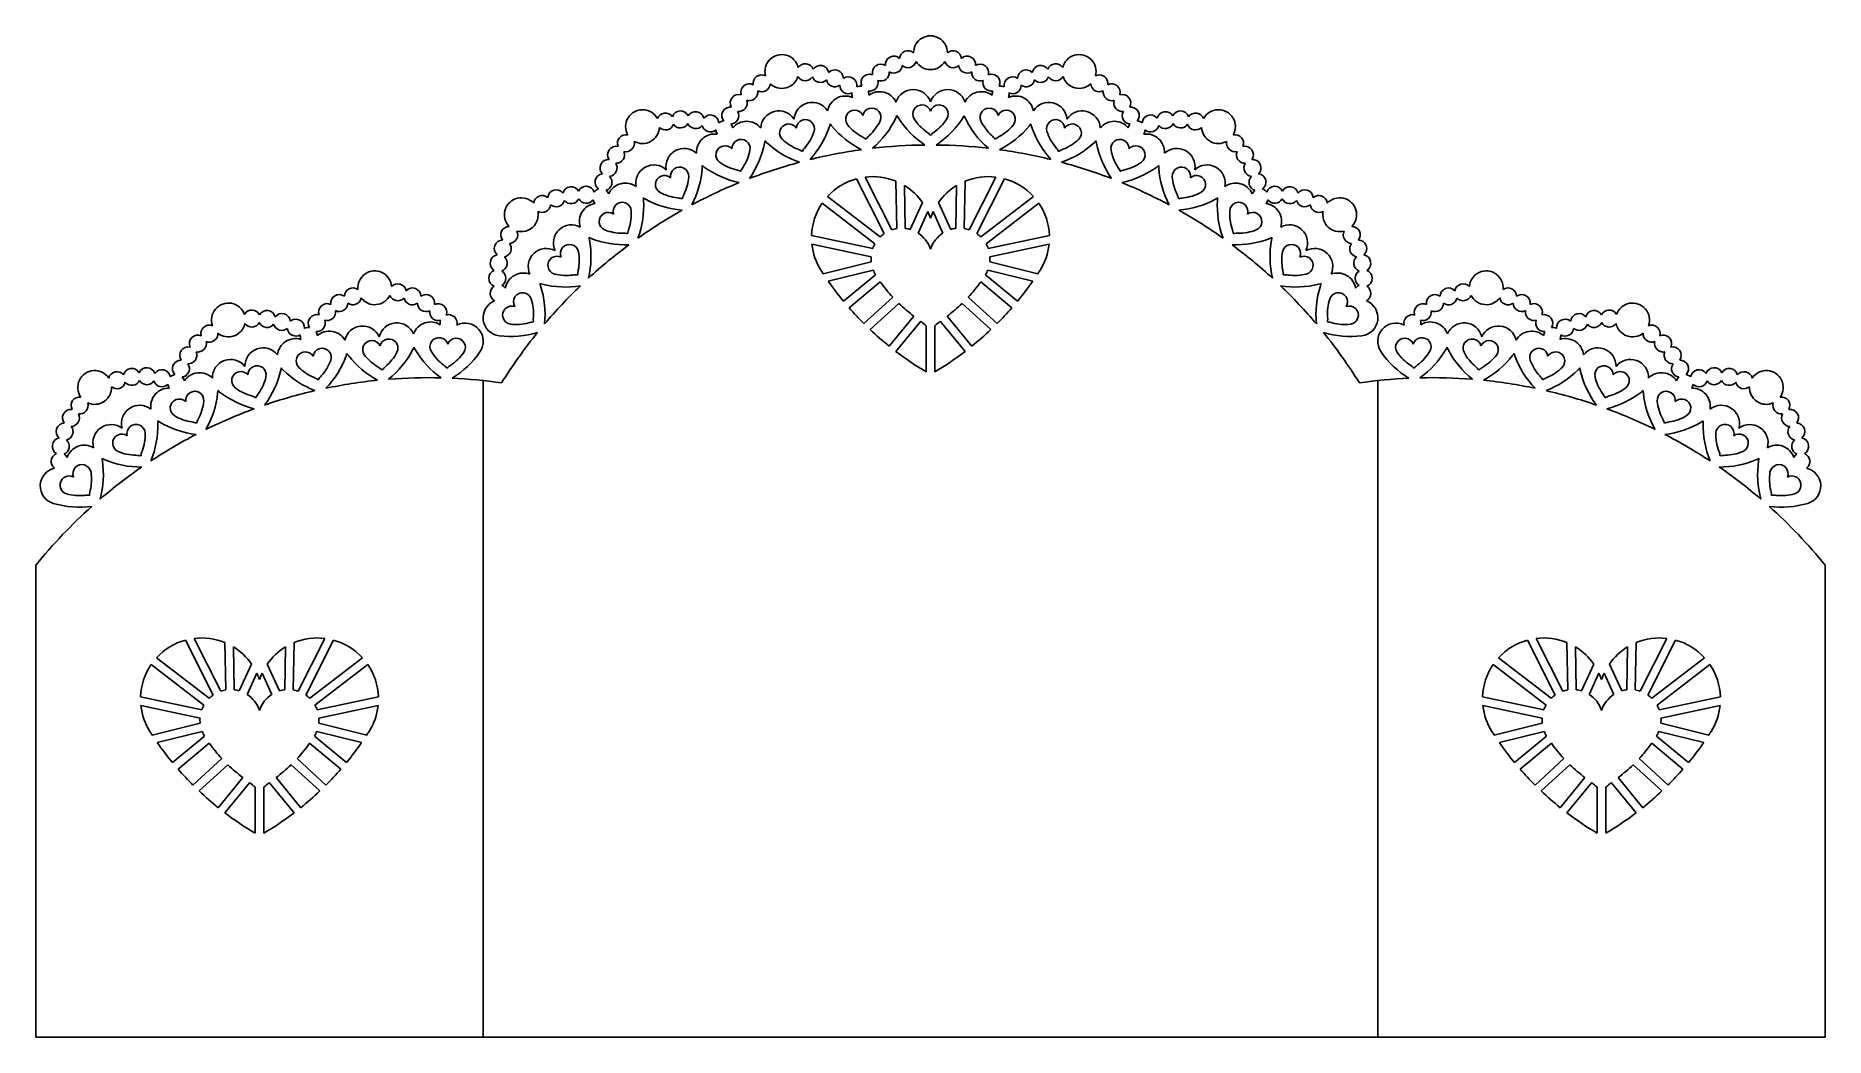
# Model space of a CAD drawing. Extents: x 142 to 406, y -83 to 65.
import ezdxf

# ---------------------------------------------------------------- set-up
doc = ezdxf.new("R2010")
doc.units = 0
doc.layers.get('0').update_dxf_attribs({"linetype": 'CONTINUOUS'})

msp = doc.modelspace()

# ---------------------------------------------------------------- linework, layer by layer
for p, q in [((266.965499, 35.611917), (262.882819, 43.715963)), ((268.08479, 36.175796), (264.159297, 43.967829)), ((268.826381, 36.359061), (268.701386, 43.352845)), ((270.079486, 36.381457), (269.966391, 42.709401)), ((277.529215, 36.381457), (277.642309, 42.709401)), ((278.782319, 36.359061), (278.907314, 43.352845)), ((279.523911, 36.175796), (283.449404, 43.967829)), ((280.643202, 35.611917), (284.725881, 43.715963)), ((265.613075, 34.131356), (257.826398, 40.116553)), ((266.376864, 35.125036), (258.604959, 41.098878)), ((270.827152, 36.224808), (272.647985, 40.185333)), ((276.781548, 36.224808), (274.960715, 40.185333)), ((281.231837, 35.125036), (289.003742, 41.098878)), ((281.995625, 34.131356), (289.782302, 40.116553)), ((271.965878, 35.701285), (273.416702, 38.856998)), ((275.642823, 35.701285), (274.191998, 38.856998)), ((265.293983, 33.437292), (256.254625, 35.331187)), ((282.314717, 33.437292), (291.354076, 35.331187)), ((265.036975, 32.210622), (256.303192, 34.040494)), ((282.571725, 32.210622), (291.305509, 34.040494)), ((265.050626, 31.446844), (257.975125, 29.698319)), ((265.351302, 30.230141), (258.725944, 28.592857)), ((265.694992, 29.547923), (260.972266, 25.641593)), ((281.913708, 29.547923), (286.636435, 25.641593)), ((282.257398, 30.230141), (288.882756, 28.592857)), ((282.558075, 31.446844), (289.633576, 29.698319)), ((266.39926, 28.503973), (261.783248, 24.68591)), ((281.20944, 28.503973), (285.825453, 24.68591)), ((268.263773, 26.217078), (263.989459, 22.325482)), ((269.140371, 25.32024), (264.889881, 21.450334)), ((278.468329, 25.32024), (282.718819, 21.450334)), ((279.344928, 26.217078), (283.619242, 22.325482)), ((271.355537, 23.425499), (267.718279, 18.981751)), ((272.368956, 22.684901), (268.705531, 18.209183)), ((273.177698, 15.196041), (273.177698, 22.003557)), ((274.431002, 15.196041), (274.431002, 22.003557)), ((275.239744, 22.684901), (278.903169, 18.209183)), ((276.253164, 23.425499), (279.890421, 18.981751)), ((207.791162, 13.927124), (207.791162, -82.991506)), ((339.817539, 13.927124), (339.817539, -82.991506)), ((141.777973, -82.991506), (141.777973, -13.327007)), ((405.830727, -82.991506), (405.830727, -13.327007)), ((167.945716, -32.483007), (163.863036, -24.37896)), ((169.065007, -31.919127), (165.139514, -24.127094)), ((169.806598, -31.735862), (169.681604, -24.742079)), ((171.059703, -31.713467), (170.946608, -25.385522)), ((178.509432, -31.713467), (178.622527, -25.385522)), ((179.762536, -31.735862), (179.887531, -24.742079)), ((180.504128, -31.919127), (184.429621, -24.127094)), ((181.623419, -32.483007), (185.706099, -24.37896)), ((365.985282, -32.483007), (361.902602, -24.37896)), ((367.104572, -31.919127), (363.17908, -24.127094)), ((367.846164, -31.735862), (367.721169, -24.742079)), ((369.099269, -31.713467), (368.986174, -25.385522)), ((376.548997, -31.713467), (376.662092, -25.385522)), ((377.802102, -31.735862), (377.927097, -24.742079)), ((378.543693, -31.919127), (382.469186, -24.127094)), ((379.662984, -32.483007), (383.745664, -24.37896)), ((166.593293, -33.963568), (158.806615, -27.97837)), ((167.357081, -32.969887), (159.585176, -26.996045)), ((171.80737, -31.870115), (173.628202, -27.90959)), ((177.761765, -31.870115), (175.940932, -27.90959)), ((182.212054, -32.969887), (189.983959, -26.996045)), ((182.975842, -33.963568), (190.76252, -27.97837)), ((364.632858, -33.963568), (356.846181, -27.97837)), ((365.396646, -32.969887), (357.624742, -26.996045)), ((369.846935, -31.870115), (371.667768, -27.90959)), ((375.801331, -31.870115), (373.980498, -27.90959)), ((380.25162, -32.969887), (388.023524, -26.996045)), ((381.015408, -33.963568), (388.802085, -27.97837)), ((172.946095, -32.393639), (174.39692, -29.237925)), ((176.62304, -32.393639), (175.172215, -29.237925)), ((370.98566, -32.393639), (372.436485, -29.237925)), ((374.662605, -32.393639), (373.211781, -29.237925)), ((166.2742, -34.657631), (157.234842, -32.763736)), ((166.017193, -35.884301), (157.283409, -34.054429)), ((183.294935, -34.657631), (192.334293, -32.763736)), ((183.551942, -35.884301), (192.285726, -34.054429)), ((364.313766, -34.657631), (355.274408, -32.763736)), ((364.056758, -35.884301), (355.322974, -34.054429)), ((381.3345, -34.657631), (390.373858, -32.763736)), ((381.591508, -35.884301), (390.325292, -34.054429)), ((166.030843, -36.64808), (158.955342, -38.396605)), ((183.538292, -36.64808), (190.613793, -38.396605)), ((364.070409, -36.64808), (356.994907, -38.396605)), ((381.577857, -36.64808), (388.653358, -38.396605)), ((166.331519, -37.864783), (159.706161, -39.502067)), ((166.675209, -38.547001), (161.952483, -42.453331)), ((167.379478, -39.59095), (162.763465, -43.409014)), ((182.189657, -39.59095), (186.80567, -43.409014)), ((182.893926, -38.547001), (187.616652, -42.453331)), ((183.237615, -37.864783), (189.862974, -39.502067)), ((364.371085, -37.864783), (357.745727, -39.502067)), ((364.714775, -38.547001), (359.992049, -42.453331)), ((365.419043, -39.59095), (360.80303, -43.409014)), ((380.229223, -39.59095), (384.845236, -43.409014)), ((380.933491, -38.547001), (385.656217, -42.453331)), ((381.277181, -37.864783), (387.902539, -39.502067)), ((169.24399, -41.877845), (164.969676, -45.769441)), ((180.325145, -41.877845), (184.599459, -45.769441)), ((367.283555, -41.877845), (363.009242, -45.769441)), ((378.364711, -41.877845), (382.639024, -45.769441)), ((170.120589, -42.774684), (165.870098, -46.644589)), ((172.335754, -44.669424), (168.698496, -49.113173)), ((177.233381, -44.669424), (180.870638, -49.113173)), ((179.448546, -42.774684), (183.699036, -46.644589)), ((368.160154, -42.774684), (363.909664, -46.644589)), ((370.375319, -44.669424), (366.738062, -49.113173)), ((375.272946, -44.669424), (378.910204, -49.113173)), ((377.488112, -42.774684), (381.738602, -46.644589)), ((173.349173, -45.410022), (169.685749, -49.88574)), ((174.157915, -52.898882), (174.157915, -46.091366)), ((175.41122, -52.898882), (175.41122, -46.091366)), ((176.219961, -45.410022), (179.883386, -49.88574)), ((371.388739, -45.410022), (367.725314, -49.88574)), ((372.197481, -52.898882), (372.197481, -46.091366)), ((373.450785, -52.898882), (373.450785, -46.091366)), ((374.259527, -45.410022), (377.922952, -49.88574)), ((141.777973, -82.991506), (405.830727, -82.991506))]:
    msp.add_line(p, q)
for centre, radius, start, end in [((273.80435, 62.318661), 2.496518, 359.522873, 180.477127), ((251.867198, 59.547355), 2.496518, 13.922873, 194.877127), ((268.391852, 60.551491), 1.253305, 47.754081, 184.618709), ((270.481645, 61.355511), 1.253305, 48.755356, 174.332995), ((270.481645, 61.355511), 1.253305, 227.754081, 343.575171), ((273.80435, 62.318661), 2.496518, 211.8534, 328.1466), ((277.127055, 61.355511), 1.253305, 196.424829, 312.245919), ((277.127055, 61.355511), 1.253305, 5.667005, 131.244644), ((279.216849, 60.551491), 1.253305, 355.381291, 132.245919), ((295.741502, 59.547355), 2.496518, 345.122873, 166.077127), ((248.888408, 57.78814), 1.253305, 63.155356, 188.732995), ((251.867198, 59.547355), 2.496518, 226.2534, 342.5466), ((255.32504, 59.440786), 1.253305, 210.824829, 326.645919), ((255.32504, 59.440786), 1.253305, 20.067005, 145.644644), ((257.54913, 59.181737), 1.253305, 200.067005, 316.360205), ((257.54913, 59.181737), 1.253305, 9.781291, 146.645919), ((259.691223, 58.529725), 1.253305, 189.781291, 306.074491), ((259.691223, 58.529725), 1.253305, 359.495576, 136.360205), ((261.682471, 57.505705), 1.253305, 349.209862, 126.074491), ((264.80518, 57.900195), 1.253305, 68.325509, 205.190138), ((264.80518, 57.900195), 1.253305, 260.510374, 14.904424), ((266.479205, 59.387246), 1.253305, 58.039795, 194.904424), ((266.479205, 59.387246), 1.253305, 248.325509, 4.618709), ((268.391852, 60.551491), 1.253305, 238.039795, 354.332995), ((279.216849, 60.551491), 1.253305, 185.667005, 301.960205), ((281.129495, 59.387246), 1.253305, 175.381291, 291.674491), ((281.129495, 59.387246), 1.253305, 345.095576, 121.960205), ((282.803521, 57.900195), 1.253305, 165.095576, 279.489626), ((282.803521, 57.900195), 1.253305, 334.809862, 111.674491), ((285.926229, 57.505705), 1.253305, 53.925509, 190.790138), ((287.917477, 58.529725), 1.253305, 43.639795, 180.504424), ((287.917477, 58.529725), 1.253305, 233.925509, 350.218709), ((290.05957, 59.181737), 1.253305, 33.354081, 170.218709), ((290.05957, 59.181737), 1.253305, 223.639795, 339.932995), ((292.283661, 59.440786), 1.253305, 34.355356, 159.932995), ((292.283661, 59.440786), 1.253305, 213.354081, 329.175171), ((295.741502, 59.547355), 2.496518, 197.4534, 313.7466), ((298.720292, 57.78814), 1.253305, 351.267005, 116.844644), ((245.501199, 54.886346), 1.253305, 72.439795, 209.304424), ((247.064221, 56.48967), 1.253305, 62.154081, 199.018709), ((247.064221, 56.48967), 1.253305, 252.439795, 8.732995), ((248.888408, 57.78814), 1.253305, 242.154081, 357.975171), ((261.243793, 53.247574), 2.682025, 67.313585, 169.058741), ((261.682471, 57.505705), 1.253305, 179.495576, 295.788776), ((263.458873, 56.14259), 1.253305, 169.209862, 199.603794), ((263.458873, 56.14259), 1.253305, 80.510374, 115.788776), ((263.458873, 56.14259), 1.253305, 355.858028, 24.586122), ((266.28903, 53.884936), 2.682025, 25.341259, 126.097024), ((271.261682, 54.197788), 2.682025, 18.551023, 161.858741), ((276.347019, 54.197788), 2.682025, 18.141259, 161.448977), ((281.31967, 53.884936), 2.682025, 53.902976, 154.658741), ((284.149828, 56.14259), 1.253305, 155.413878, 184.141972), ((284.149828, 56.14259), 1.253305, 64.211224, 99.489626), ((284.149828, 56.14259), 1.253305, 340.396206, 10.790138), ((286.364908, 53.247574), 2.682025, 10.941259, 112.686415), ((285.926229, 57.505705), 1.253305, 244.211224, 0.504424), ((298.720292, 57.78814), 1.253305, 182.024829, 297.845919), ((300.54448, 56.48967), 1.253305, 171.267005, 287.560205), ((300.54448, 56.48967), 1.253305, 340.981291, 117.845919), ((302.107501, 54.886346), 1.253305, 330.695576, 107.560205), ((231.308438, 51.407566), 2.496518, 28.322873, 209.277127), ((234.684148, 52.164275), 1.253305, 34.467005, 160.044644), ((236.902787, 52.466474), 1.253305, 24.181291, 161.045919), ((239.139731, 52.367662), 1.253305, 13.895576, 150.760205), ((241.323083, 51.871017), 1.253305, 3.609862, 140.474491), ((244.249581, 53.029699), 1.253305, 82.725509, 219.590138), ((244.249581, 53.029699), 1.253305, 274.910374, 29.304424), ((245.501199, 54.886346), 1.253305, 262.725509, 19.018709), ((251.423991, 51.049278), 2.682025, 32.951023, 176.258741), ((256.349563, 52.31395), 2.682025, 32.541259, 175.848977), ((262.621291, 52.487182), 1.341012, 25.751023, 219.400396), ((265.14391, 52.805863), 1.341012, 334.999604, 168.648977), ((266.28903, 53.884936), 2.682025, 334.008535, 341.858741), ((271.261682, 54.197788), 2.682025, 205.341259, 213.191465), ((272.533016, 53.270746), 1.341012, 18.551023, 212.200396), ((275.075684, 53.270746), 1.341012, 327.799604, 161.448977), ((266.894619, 60.265173), 13.914086, 303.735815, 328.580828), ((291.45798, 58.719777), 13.914086, 204.219172, 229.064185), ((282.46479, 52.805863), 1.341012, 11.351023, 205.000396), ((284.987409, 52.487182), 1.341012, 320.599604, 154.248977), ((291.259137, 52.31395), 2.682025, 4.151023, 147.458741), ((296.184709, 51.049278), 2.682025, 3.741259, 147.048977), ((302.107501, 54.886346), 1.253305, 160.981291, 277.274491), ((303.359119, 53.029699), 1.253305, 150.695576, 265.089626), ((303.359119, 53.029699), 1.253305, 320.409862, 97.274491), ((306.285617, 51.871017), 1.253305, 39.525509, 176.390138), ((308.468969, 52.367662), 1.253305, 29.239795, 166.104424), ((310.705913, 52.466474), 1.253305, 18.954081, 155.818709), ((312.924553, 52.164275), 1.253305, 19.955356, 145.532995), ((316.300263, 51.407566), 2.496518, 330.722873, 151.677127), ((228.860731, 48.962825), 1.253305, 77.555356, 203.132995), ((231.308438, 51.407566), 2.496518, 240.6534, 356.9466), ((234.684148, 52.164275), 1.253305, 225.224829, 341.045919), ((236.902787, 52.466474), 1.253305, 214.467005, 330.760205), ((239.139731, 52.367662), 1.253305, 204.181291, 320.474491), ((241.957141, 47.637568), 2.682025, 81.713585, 183.458741), ((241.323083, 51.871017), 1.253305, 193.895576, 310.188776), ((243.382669, 50.992501), 1.253305, 183.609862, 214.003794), ((243.382669, 50.992501), 1.253305, 94.910374, 130.188776), ((243.382669, 50.992501), 1.253305, 10.258028, 38.986122), ((246.685368, 49.509606), 2.682025, 39.741259, 140.497024), ((252.88593, 50.467528), 1.341012, 32.951023, 226.600396), ((255.348716, 51.099864), 1.341012, 342.199604, 175.848977), ((250.01655, 52.862889), 6.957043, 319.465176, 341.799586), ((245.685231, 55.84), 13.914086, 318.135815, 341.608554), ((256.349563, 52.31395), 2.682025, 341.208535, 349.058741), ((261.243793, 53.247574), 2.682025, 212.541259, 220.391465), ((269.861212, 60.451815), 13.914086, 219.991446, 243.464185), ((266.930001, 56.089303), 6.957043, 219.800414, 242.134824), ((260.074755, 55.223284), 6.957043, 312.265176, 334.599586), ((256.150721, 58.719777), 13.914086, 310.935815, 334.408554), ((280.714081, 60.265173), 13.914086, 212.791446, 236.264185), ((277.259216, 56.304438), 6.957043, 212.600414, 234.934824), ((271.23176, 47.734714), 3.520104, 43.04416, 54.770555), ((276.37694, 47.734714), 3.520104, 125.229445, 136.95584), ((270.349485, 56.304438), 6.957043, 305.065176, 327.399586), ((287.533945, 55.223284), 6.957043, 205.400414, 227.734824), ((280.678699, 56.089303), 6.957043, 297.865176, 320.199586), ((277.747488, 60.451815), 13.914086, 296.535815, 320.008554), ((286.364908, 53.247574), 2.682025, 319.608535, 327.458741), ((291.259137, 52.31395), 2.682025, 190.941259, 198.791465), ((301.92347, 55.84), 13.914086, 198.391446, 221.864185), ((292.259984, 51.099864), 1.341012, 4.151023, 197.800396), ((297.59215, 52.862889), 6.957043, 198.200414, 220.534824), ((294.72277, 50.467528), 1.341012, 313.399604, 147.048977), ((300.923332, 49.509606), 2.682025, 39.502976, 140.258741), ((304.226031, 50.992501), 1.253305, 141.013878, 169.741972), ((304.226031, 50.992501), 1.253305, 49.811224, 85.089626), ((305.651559, 47.637568), 2.682025, 356.541259, 98.286415), ((304.226031, 50.992501), 1.253305, 325.996206, 356.390138), ((306.285617, 51.871017), 1.253305, 229.811224, 346.104424), ((308.468969, 52.367662), 1.253305, 219.525509, 335.818709), ((310.705913, 52.466474), 1.253305, 209.239795, 325.532995), ((312.924553, 52.164275), 1.253305, 198.954081, 314.775171), ((316.300263, 51.407566), 2.496518, 183.0534, 299.3466), ((318.74797, 48.962825), 1.253305, 336.867005, 102.444644), ((227.41677, 47.251492), 1.253305, 76.554081, 213.418709), ((227.41677, 47.251492), 1.253305, 266.839795, 23.132995), ((228.860731, 48.962825), 1.253305, 256.554081, 12.375171), ((237.448856, 45.51613), 2.682025, 46.941259, 190.248977), ((243.480465, 47.243635), 1.341012, 40.151023, 233.800396), ((245.844578, 48.179654), 1.341012, 349.399604, 183.048977), ((240.333492, 49.26048), 6.957043, 326.665176, 348.999586), ((235.663196, 51.671257), 13.914086, 325.335815, 348.808554), ((246.685368, 49.509606), 2.682025, 348.408535, 356.258741), ((251.423991, 51.049278), 2.682025, 219.741259, 227.591465), ((259.070529, 59.276761), 13.914086, 227.191446, 250.664185), ((256.709199, 54.581269), 6.957043, 227.000414, 249.334824), ((253.002311, 44.781811), 3.520104, 57.44416, 69.170555), ((257.985846, 46.061365), 3.520104, 139.629445, 151.35584), ((273.80435, -25.892212), 74.590814, 97.828083, 103.771917), ((262.024145, 46.831712), 3.520104, 50.24416, 61.970555), ((267.128754, 47.476574), 3.520104, 132.429445, 144.15584), ((273.80435, -25.892212), 74.590814, 90.628083, 96.571917), ((273.80435, -25.892212), 74.590814, 83.428083, 89.371917), ((280.479947, 47.476574), 3.520104, 35.84416, 47.570555), ((285.584555, 46.831712), 3.520104, 118.029445, 129.75584), ((273.80435, -25.892212), 74.590814, 76.228083, 82.171917), ((289.622855, 46.061365), 3.520104, 28.64416, 40.370555), ((294.606389, 44.781811), 3.520104, 110.829445, 122.55584), ((288.538171, 59.276761), 13.914086, 289.335815, 312.808554), ((290.899501, 54.581269), 6.957043, 290.665176, 312.999586), ((296.184709, 51.049278), 2.682025, 312.408535, 320.258741), ((300.923332, 49.509606), 2.682025, 183.741259, 191.591465), ((311.945505, 51.671257), 13.914086, 191.191446, 214.664185), ((301.764122, 48.179654), 1.341012, 356.951023, 190.600396), ((307.275208, 49.26048), 6.957043, 191.000414, 213.334824), ((304.128235, 47.243635), 1.341012, 306.199604, 139.848977), ((310.159845, 45.51613), 2.682025, 349.751023, 133.058741), ((318.74797, 48.962825), 1.253305, 167.624829, 283.445919), ((320.19193, 47.251492), 1.253305, 156.867005, 273.160205), ((320.19193, 47.251492), 1.253305, 326.581291, 103.445919), ((226.301584, 45.309831), 1.253305, 86.839795, 223.704424), ((226.301584, 45.309831), 1.253305, 277.125509, 33.418709), ((232.992541, 43.066251), 2.682025, 47.351023, 190.658741), ((236.781383, 44.091287), 1.341012, 356.599604, 190.248977), ((226.24267, 46.279292), 13.914086, 332.535815, 356.008554), ((237.448856, 45.51613), 2.682025, 355.608535, 3.458741), ((241.957141, 47.637568), 2.682025, 226.941259, 234.791465), ((248.512207, 56.75854), 13.914086, 234.391446, 257.864185), ((246.757998, 51.804121), 6.957043, 234.200414, 256.534824), ((244.308537, 41.617339), 3.520104, 64.64416, 76.370555), ((249.092405, 43.511406), 3.520104, 146.829445, 158.55584), ((273.80435, -25.892212), 74.590814, 105.028083, 110.971917), ((273.80435, -25.892212), 74.590814, 69.028083, 74.971917), ((298.516296, 43.511406), 3.520104, 21.44416, 33.170555), ((303.300163, 41.617339), 3.520104, 103.629445, 115.35584), ((299.096494, 56.75854), 13.914086, 282.135815, 305.608554), ((300.850703, 51.804121), 6.957043, 283.465176, 305.799586), ((305.651559, 47.637568), 2.682025, 305.208535, 313.058741), ((310.159845, 45.51613), 2.682025, 176.541259, 184.391465), ((321.366031, 46.279292), 13.914086, 183.991446, 207.464185), ((310.827317, 44.091287), 1.341012, 349.751023, 183.400396), ((314.61616, 43.066251), 2.682025, 349.341259, 132.648977), ((321.307116, 45.309831), 1.253305, 146.581291, 262.874491), ((321.307116, 45.309831), 1.253305, 316.295576, 93.160205), ((220.766345, 41.288244), 1.253305, 28.295576, 165.160205), ((223.004613, 41.35018), 1.253305, 18.009862, 154.874491), ((225.551017, 43.20025), 1.253305, 97.125509, 233.990138), ((225.551017, 43.20025), 1.253305, 287.411224, 43.704424), ((228.785691, 40.396502), 2.682025, 54.141259, 155.886415), ((234.553226, 42.866347), 1.341012, 47.351023, 241.000396), ((231.17829, 44.472867), 6.957043, 333.865176, 356.199586), ((273.80435, -25.892212), 74.590814, 112.228083, 118.171917), ((265.260984, 35.023822), 9.011603, 105.301622, 137.612818), ((265.260984, 35.023822), 9.011603, 67.556342, 97.022095), ((265.260984, 35.023822), 9.011603, 34.943111, 58.52343), ((282.347716, 35.023822), 9.011603, 121.47657, 145.056889), ((282.347716, 35.023822), 9.011603, 82.977905, 112.443658), ((282.347716, 35.023822), 9.011603, 42.387182, 74.698378), ((273.80435, -25.892212), 74.590814, 61.828083, 67.771917), ((316.43041, 44.472867), 6.957043, 183.800414, 206.134824), ((313.055475, 42.866347), 1.341012, 298.999604, 132.648977), ((318.823009, 40.396502), 2.682025, 24.113585, 125.858741), ((322.057683, 43.20025), 1.253305, 136.295576, 252.588776), ((322.057683, 43.20025), 1.253305, 306.009862, 82.874491), ((324.604087, 41.35018), 1.253305, 25.125509, 161.990138), ((326.842356, 41.288244), 1.253305, 14.839795, 151.704424), ((213.419852, 38.410747), 2.496518, 42.722873, 223.677127), ((216.501322, 39.983188), 1.253305, 48.867005, 174.444644), ((216.501322, 39.983188), 1.253305, 239.624829, 355.445919), ((218.575105, 40.827646), 1.253305, 38.581291, 175.445919), ((218.575105, 40.827646), 1.253305, 228.867005, 345.160205), ((220.766345, 41.288244), 1.253305, 218.581291, 334.874491), ((223.004613, 41.35018), 1.253305, 208.295576, 322.689626), ((224.671567, 37.407416), 2.682025, 97.102976, 197.858741), ((225.189192, 40.990552), 1.253305, 198.613878, 227.341972), ((225.189192, 40.990552), 1.253305, 107.411224, 142.689626), ((225.189192, 40.990552), 1.253305, 23.596206, 53.990138), ((228.302062, 38.899238), 1.341012, 3.799604, 197.448977), ((217.57222, 39.749139), 13.914086, 339.735815, 3.208554), ((228.785691, 40.396502), 2.682025, 2.808535, 10.658741), ((232.992541, 43.066251), 2.682025, 234.141259, 241.991465), ((238.352757, 52.936868), 13.914086, 241.591446, 265.064185), ((237.233334, 47.801656), 6.957043, 241.400414, 263.734824), ((236.07993, 37.3882), 3.520104, 71.84416, 83.570555), ((240.588686, 39.866909), 3.520104, 154.029445, 165.75584), ((265.260984, 35.023822), 9.011603, 145.588649, 178.045393), ((282.347716, 35.023822), 9.011603, 1.954607, 34.411351), ((307.020014, 39.866909), 3.520104, 14.24416, 25.970555), ((311.52877, 37.3882), 3.520104, 96.429445, 108.15584), ((309.255944, 52.936868), 13.914086, 274.935815, 298.408554), ((310.375367, 47.801656), 6.957043, 276.265176, 298.599586), ((314.61616, 43.066251), 2.682025, 298.008535, 305.858741), ((330.03648, 39.749139), 13.914086, 176.791446, 200.264185), ((318.823009, 40.396502), 2.682025, 169.341259, 177.191465), ((319.306638, 38.899238), 1.341012, 342.551023, 176.200396), ((322.419508, 40.990552), 1.253305, 126.009862, 156.403794), ((322.419508, 40.990552), 1.253305, 37.310374, 72.588776), ((322.937133, 37.407416), 2.682025, 342.141259, 82.897024), ((322.419508, 40.990552), 1.253305, 312.658028, 341.386122), ((324.604087, 41.35018), 1.253305, 217.310374, 331.704424), ((326.842356, 41.288244), 1.253305, 205.125509, 321.418709), ((329.033596, 40.827646), 1.253305, 194.839795, 311.132995), ((329.033596, 40.827646), 1.253305, 4.554081, 141.418709), ((331.107379, 39.983188), 1.253305, 184.554081, 300.375171), ((331.107379, 39.983188), 1.253305, 5.555356, 131.132995), ((334.188848, 38.410747), 2.496518, 316.322873, 137.277127), ((213.419852, 38.410747), 2.496518, 255.0534, 11.3466), ((226.245, 37.404695), 1.341012, 54.551023, 248.200396), ((222.695326, 38.575556), 6.957043, 341.065176, 3.399586), ((273.80435, -25.892212), 74.590814, 119.428083, 125.371917), ((265.260984, 35.023822), 9.011603, 18.551023, 25.173458), ((282.347716, 35.023822), 9.011603, 154.826542, 161.448977), ((273.80435, -25.892212), 74.590814, 54.628083, 60.571917), ((324.913374, 38.575556), 6.957043, 176.600414, 198.934824), ((321.3637, 37.404695), 1.341012, 291.799604, 125.448977), ((334.188848, 38.410747), 2.496518, 168.6534, 284.9466), ((210.684022, 33.417426), 1.253305, 90.954081, 227.818709), ((211.657027, 35.434093), 1.253305, 91.955356, 217.532995), ((211.657027, 35.434093), 1.253305, 270.954081, 26.775171), ((220.832498, 34.231462), 2.682025, 61.341259, 204.648977), ((209.788584, 32.183782), 13.914086, 346.935815, 10.408554), ((224.671567, 37.407416), 2.682025, 241.341259, 249.191465), ((220.832498, 34.231462), 2.682025, 10.008535, 17.858741), ((228.7524, 47.872015), 13.914086, 248.791446, 272.264185), ((228.285416, 42.636994), 6.957043, 248.600414, 270.934824), ((228.44626, 32.161092), 3.520104, 79.04416, 90.770555), ((232.608798, 35.185352), 3.520104, 161.229445, 172.95584), ((269.532667, 31.908959), 4.505801, 124.73261, 134.458042), ((269.532667, 31.908959), 4.505801, 99.018324, 108.743756), ((269.532667, 31.908959), 4.505801, 73.304038, 83.029471), ((269.532667, 31.908959), 4.505801, 18.551023, 57.315185), ((278.076033, 31.908959), 4.505801, 122.684815, 161.448977), ((278.076033, 31.908959), 4.505801, 96.970529, 106.695962), ((278.076033, 31.908959), 4.505801, 71.256244, 80.981676), ((278.076033, 31.908959), 4.505801, 45.541958, 55.26739), ((318.856301, 47.872015), 13.914086, 267.735815, 291.208554), ((314.999902, 35.185352), 3.520104, 7.04416, 18.770555), ((319.16244, 32.161092), 3.520104, 89.229445, 100.95584), ((319.323284, 42.636994), 6.957043, 269.065176, 291.399586), ((322.937133, 37.407416), 2.682025, 290.808535, 298.658741), ((337.820116, 32.183782), 13.914086, 169.591446, 193.064185), ((326.776203, 34.231462), 2.682025, 162.141259, 169.991465), ((326.776203, 34.231462), 2.682025, 335.351023, 118.658741), ((335.951674, 35.434093), 1.253305, 153.224829, 269.045919), ((335.951674, 35.434093), 1.253305, 322.467005, 88.044644), ((336.924679, 33.417426), 1.253305, 312.181291, 89.045919), ((210.086743, 31.259431), 1.253305, 101.239795, 238.104424), ((210.086743, 31.259431), 1.253305, 291.525509, 47.818709), ((210.684022, 33.417426), 1.253305, 281.239795, 37.532995), ((217.125446, 30.750309), 2.682025, 61.751023, 205.058741), ((218.686814, 30.944813), 1.341012, 61.751023, 255.400396), ((220.540339, 32.685389), 1.341012, 10.999604, 204.648977), ((215.018382, 31.661549), 6.957043, 348.265176, 10.599586), ((273.80435, -25.892212), 74.590814, 126.628083, 132.571917), ((265.260984, 35.023822), 9.011603, 186.264473, 212.200396), ((269.532667, 31.908959), 4.505801, 176.161181, 185.886614), ((269.532667, 31.908959), 4.505801, 150.446895, 160.172328), ((278.076033, 31.908959), 4.505801, 19.827672, 29.553105), ((278.076033, 31.908959), 4.505801, 354.113386, 3.838819), ((282.347716, 35.023822), 9.011603, 327.799604, 353.735527), ((273.80435, -25.892212), 74.590814, 47.428083, 53.371917), ((332.590318, 31.661549), 6.957043, 169.400414, 191.734824), ((327.068361, 32.685389), 1.341012, 335.351023, 169.000396), ((328.921887, 30.944813), 1.341012, 284.599604, 118.248977), ((330.483254, 30.750309), 2.682025, 334.941259, 118.248977), ((336.924679, 33.417426), 1.253305, 142.467005, 258.760205), ((337.521957, 31.259431), 1.253305, 132.181291, 248.474491), ((337.521957, 31.259431), 1.253305, 301.895576, 78.760205), ((191.798826, 27.617694), 2.496518, 4.711175, 185.66543), ((209.884388, 29.029468), 1.253305, 111.525509, 248.390138), ((209.884388, 29.029468), 1.253305, 301.811224, 58.104424), ((213.714702, 27.118235), 2.682025, 68.541259, 170.286415), ((220.05536, 36.391585), 6.957043, 255.800414, 278.134824), ((221.527914, 26.018448), 3.520104, 86.24416, 97.970555), ((225.278589, 29.540566), 3.520104, 168.429445, 180.15584), ((297.021047, 55.410234), 46.751327, 212.600414, 213.365084), ((269.532667, 31.908959), 4.505801, 201.875467, 211.600899), ((278.076033, 31.908959), 4.505801, 328.399101, 338.124533), ((250.587654, 55.410234), 46.751327, 326.634916, 327.399586), ((322.330112, 29.540566), 3.520104, 359.84416, 11.570555), ((326.080786, 26.018448), 3.520104, 82.029445, 93.75584), ((327.553341, 36.391585), 6.957043, 261.865176, 284.199586), ((333.893998, 27.118235), 2.682025, 9.713585, 111.458741), ((337.724313, 29.029468), 1.253305, 121.895576, 238.188776), ((337.724313, 29.029468), 1.253305, 291.609862, 68.474491), ((355.809875, 27.617694), 2.496518, 354.33457, 175.288825), ((186.568307, 25.368316), 1.253305, 52.942383, 189.807012), ((188.576831, 26.358019), 1.253305, 53.943659, 179.521298), ((191.798826, 27.617694), 2.496518, 217.041703, 333.334903), ((195.195014, 26.958958), 1.253305, 201.613131, 317.434222), ((195.195014, 26.958958), 1.253305, 10.855308, 136.432947), ((197.348952, 26.347212), 1.253305, 0.569593, 137.434222), ((199.359044, 25.360696), 1.253305, 350.283879, 127.148508), ((210.08346, 26.799209), 1.253305, 121.811224, 241.741972), ((210.08346, 26.799209), 1.253305, 37.996206, 68.390138), ((213.618622, 25.547736), 1.341012, 18.199604, 211.848977), ((217.125446, 30.750309), 2.682025, 248.541259, 256.391465), ((213.714702, 27.118235), 2.682025, 17.208535, 25.058741), ((203.014516, 23.702533), 13.914086, 354.135815, 17.608554), ((219.862539, 41.643855), 13.914086, 255.991446, 279.464185), ((273.80435, -25.892212), 74.590814, 133.828083, 139.771917), ((297.021047, 55.410234), 46.751327, 215.002869, 219.549477), ((285.412698, 42.102165), 23.375664, 215.571914, 222.809006), ((262.196002, 42.102165), 23.375664, 317.190994, 324.428086), ((250.587654, 55.410234), 46.751327, 320.450523, 324.997131), ((327.746162, 41.643855), 13.914086, 260.535815, 284.008554), ((273.80435, -25.892212), 74.590814, 40.228083, 46.171917), ((344.594185, 23.702533), 13.914086, 162.391446, 185.864185), ((330.483254, 30.750309), 2.682025, 283.608535, 291.458741), ((333.893998, 27.118235), 2.682025, 154.941259, 162.791465), ((333.990079, 25.547736), 1.341012, 328.151023, 161.800396), ((337.525241, 26.799209), 1.253305, 111.609862, 142.003794), ((337.525241, 26.799209), 1.253305, 298.258028, 58.188776), ((348.249656, 25.360696), 1.253305, 52.851492, 189.716121), ((350.259748, 26.347212), 1.253305, 42.565778, 179.430407), ((352.413686, 26.958958), 1.253305, 43.567053, 169.144692), ((352.413686, 26.958958), 1.253305, 222.565778, 338.386869), ((355.809875, 27.617694), 2.496518, 206.665097, 322.958297), ((359.031869, 26.358019), 1.253305, 0.478702, 126.056341), ((361.040394, 25.368316), 1.253305, 350.192988, 127.057617), ((170.20216, 22.873981), 2.496518, 19.111175, 200.06543), ((173.655471, 23.080539), 1.253305, 25.255308, 150.832947), ((175.893875, 23.023674), 1.253305, 14.969593, 151.834222), ((178.086153, 22.568041), 1.253305, 4.683879, 141.548508), ((184.768778, 24.035881), 1.253305, 63.228098, 200.092726), ((184.768778, 24.035881), 1.253305, 253.513812, 9.807012), ((186.568307, 25.368316), 1.253305, 243.228098, 359.521298), ((188.576831, 26.358019), 1.253305, 232.942383, 348.763474), ((197.348952, 26.347212), 1.253305, 190.855308, 307.148508), ((199.359044, 25.360696), 1.253305, 180.569593, 296.862793), ((201.160684, 24.031118), 1.253305, 170.283879, 286.577079), ((201.160684, 24.031118), 1.253305, 339.998165, 116.862793), ((210.473186, 23.199916), 2.682025, 111.502976, 263.591465), ((211.997864, 23.588577), 1.341012, 68.951023, 262.600396), ((208.268528, 23.839885), 6.957043, 355.465176, 17.799586), ((297.021047, 55.410234), 46.751327, 221.085624, 225.046072), ((285.412698, 42.102165), 23.375664, 225.883261, 233.032722), ((262.196002, 42.102165), 23.375664, 306.967278, 314.116739), ((250.587654, 55.410234), 46.751327, 314.953928, 318.914376), ((339.340172, 23.839885), 6.957043, 162.200414, 184.534824), ((335.610837, 23.588577), 1.341012, 277.399604, 111.048977), ((337.135514, 23.199916), 2.682025, 276.408535, 68.497024), ((346.448016, 24.031118), 1.253305, 63.137207, 200.001835), ((346.448016, 24.031118), 1.253305, 253.422921, 9.716121), ((348.249656, 25.360696), 1.253305, 243.137207, 359.430407), ((350.259748, 26.347212), 1.253305, 232.851492, 349.144692), ((359.031869, 26.358019), 1.253305, 191.236526, 307.057617), ((361.040394, 25.368316), 1.253305, 180.478702, 296.771902), ((362.839922, 24.035881), 1.253305, 170.192988, 286.486188), ((362.839922, 24.035881), 1.253305, 339.907274, 116.771902), ((369.522548, 22.568041), 1.253305, 38.451492, 175.316121), ((371.714826, 23.023674), 1.253305, 28.165778, 165.030407), ((373.953229, 23.080539), 1.253305, 29.167053, 154.744692), ((377.406541, 22.873981), 2.496518, 339.93457, 160.888825), ((167.394659, 20.852604), 1.253305, 68.343659, 193.921298), ((170.20216, 22.873981), 2.496518, 231.441703, 347.734903), ((173.655471, 23.080539), 1.253305, 216.013131, 331.834222), ((175.893875, 23.023674), 1.253305, 205.255308, 321.548508), ((178.086153, 22.568041), 1.253305, 194.969593, 311.262793), ((180.161843, 21.728284), 1.253305, 184.683879, 300.977079), ((180.161843, 21.728284), 1.253305, 354.398165, 131.262793), ((182.054232, 20.531393), 1.253305, 85.698677, 120.977079), ((183.236084, 22.403541), 1.253305, 73.513812, 210.378441), ((183.236084, 22.403541), 1.253305, 265.698677, 20.092726), ((182.054232, 20.531393), 1.253305, 1.046331, 29.774425), ((185.076952, 18.538917), 2.682025, 30.529561, 131.285326), ((190.000939, 19.300161), 2.682025, 23.739325, 167.047044), ((195.065441, 19.760024), 2.682025, 23.329561, 166.63728), ((200.04601, 19.898127), 2.682025, 58.101888, 159.847044), ((202.695965, 22.401212), 1.253305, 159.998165, 190.392096), ((202.695965, 22.401212), 1.253305, 346.646331, 106.577079), ((205.128213, 19.719613), 2.682025, 324.796838, 116.885326), ((212.672957, 29.163924), 6.957043, 263.000414, 285.334824), ((215.433998, 19.057142), 3.520104, 93.44416, 105.170555), ((218.713659, 23.021571), 3.520104, 175.629445, 187.35584), ((297.021047, 55.410234), 46.751327, 226.584966, 231.187092), ((265.160448, 13.307891), 11.827549, 47.324495, 52.448982), ((282.448252, 13.307891), 11.827549, 127.551018, 132.675505), ((250.587654, 55.410234), 46.751327, 308.812908, 313.415034), ((328.895041, 23.021571), 3.520104, 352.64416, 4.370555), ((332.174702, 19.057142), 3.520104, 74.829445, 86.55584), ((334.935744, 29.163924), 6.957043, 254.665176, 276.999586), ((342.480488, 19.719613), 2.682025, 63.114674, 215.203162), ((344.912735, 22.401212), 1.253305, 73.422921, 193.353669), ((344.912735, 22.401212), 1.253305, 349.607904, 20.001835), ((347.56269, 19.898127), 2.682025, 20.152956, 121.898112), ((352.543259, 19.760024), 2.682025, 13.36272, 156.670439), ((357.607761, 19.300161), 2.682025, 12.952956, 156.260675), ((362.531748, 18.538917), 2.682025, 48.714674, 149.470439), ((364.372616, 22.403541), 1.253305, 159.907274, 274.301323), ((364.372616, 22.403541), 1.253305, 329.621559, 106.486188), ((365.554468, 20.531393), 1.253305, 150.225575, 178.953669), ((365.554468, 20.531393), 1.253305, 59.022921, 94.301323), ((367.446857, 21.728284), 1.253305, 48.737207, 185.601835), ((367.446857, 21.728284), 1.253305, 239.022921, 355.316121), ((369.522548, 22.568041), 1.253305, 228.737207, 345.030407), ((371.714826, 23.023674), 1.253305, 218.451492, 334.744692), ((373.953229, 23.080539), 1.253305, 208.165778, 323.986869), ((377.406541, 22.873981), 2.496518, 192.265097, 308.558297), ((380.214042, 20.852604), 1.253305, 346.078702, 111.656341), ((164.283735, 17.656396), 1.253305, 77.628098, 214.492726), ((165.695365, 19.394494), 1.253305, 67.342383, 204.207012), ((165.695365, 19.394494), 1.253305, 257.628098, 13.921298), ((167.394659, 20.852604), 1.253305, 247.342383, 3.163474), ((175.320271, 16.075549), 2.682025, 37.729561, 181.03728), ((180.110022, 17.447929), 2.682025, 72.501888, 174.247044), ((182.054232, 20.531393), 1.253305, 174.398165, 204.792096), ((184.034104, 17.360713), 1.341012, 340.187907, 173.83728), ((191.350896, 18.491883), 1.341012, 23.739325, 217.388698), ((193.883147, 18.721814), 1.341012, 332.987907, 166.63728), ((185.1031, 24.947777), 13.914086, 308.924118, 332.396856), ((195.065441, 19.760024), 2.682025, 331.996838, 339.847044), ((200.04601, 19.898127), 2.682025, 203.329561, 211.179767), ((209.70557, 25.629959), 13.914086, 210.779749, 234.252487), ((201.284018, 18.927027), 1.341012, 16.539325, 210.188698), ((203.82512, 18.83777), 1.341012, 325.787907, 159.43728), ((211.823372, 34.350611), 13.914086, 263.191446, 286.664185), ((273.80435, -25.892212), 74.590814, 141.028083, 148.047959), ((335.785328, 34.350611), 13.914086, 253.335815, 276.808554), ((273.80435, -25.892212), 74.590814, 31.952041, 38.971917), ((343.783581, 18.83777), 1.341012, 20.56272, 214.212093), ((346.324682, 18.927027), 1.341012, 329.811302, 163.460675), ((337.90313, 25.629959), 13.914086, 305.747513, 329.220251), ((347.56269, 19.898127), 2.682025, 328.820233, 336.670439), ((352.543259, 19.760024), 2.682025, 200.152956, 208.003162), ((362.5056, 24.947777), 13.914086, 207.603144, 231.075882), ((353.725553, 18.721814), 1.341012, 13.36272, 207.012093), ((356.257804, 18.491883), 1.341012, 322.611302, 156.260675), ((363.574597, 17.360713), 1.341012, 6.16272, 199.812093), ((367.498678, 17.447929), 2.682025, 5.752956, 107.498112), ((365.554468, 20.531393), 1.253305, 335.207904, 5.601835), ((372.288429, 16.075549), 2.682025, 358.96272, 142.270439), ((380.214042, 20.852604), 1.253305, 176.836526, 292.657617), ((381.913336, 19.394494), 1.253305, 166.078702, 282.371902), ((381.913336, 19.394494), 1.253305, 335.792988, 112.657617), ((383.324965, 17.656396), 1.253305, 325.507274, 102.371902), ((163.20514, 15.694174), 1.253305, 87.913812, 224.778441), ((163.20514, 15.694174), 1.253305, 278.199526, 34.492726), ((164.283735, 17.656396), 1.253305, 267.913812, 24.207012), ((170.529243, 14.370643), 2.682025, 38.139325, 181.447044), ((174.433314, 14.775931), 1.341012, 347.387907, 181.03728), ((181.550638, 16.815219), 1.341012, 30.939325, 224.588698), ((185.515958, 20.792215), 6.957043, 224.988717, 247.323127), ((178.767112, 19.309829), 6.957043, 317.453478, 339.787889), ((174.54297, 22.43715), 13.914086, 316.124118, 339.596856), ((185.076952, 18.538917), 2.682025, 339.196838, 347.047044), ((190.000939, 19.300161), 2.682025, 210.529561, 218.379767), ((198.865942, 26.19746), 13.914086, 217.979749, 241.452487), ((195.783398, 21.940532), 6.957043, 217.788717, 240.123127), ((190.555591, 12.86086), 3.520104, 48.232462, 59.958858), ((195.679691, 13.326135), 3.520104, 130.417748, 142.144143), ((188.901977, 21.31569), 6.957043, 310.253478, 332.587889), ((206.113798, 21.792943), 6.957043, 210.588717, 232.923127), ((199.78923, 13.440085), 3.520104, 41.032462, 52.758858), ((204.931239, 13.259471), 3.520104, 123.217748, 134.944143), ((199.208326, 22.035499), 6.957043, 303.053478, 325.387889), ((195.894625, 26.115071), 13.914086, 301.724118, 325.196856), ((297.021047, 55.410234), 46.751327, 232.723486, 239.335926), ((250.587654, 55.410234), 46.751327, 300.664074, 307.276514), ((351.714075, 26.115071), 13.914086, 214.803144, 238.275882), ((348.400374, 22.035499), 6.957043, 214.612111, 236.946522), ((342.677461, 13.259471), 3.520104, 45.055857, 56.782252), ((347.81947, 13.440085), 3.520104, 127.241142, 138.967538), ((341.494902, 21.792943), 6.957043, 307.076873, 329.411283), ((358.706724, 21.31569), 6.957043, 207.412111, 229.746522), ((351.929009, 13.326135), 3.520104, 37.855857, 49.582252), ((357.053109, 12.86086), 3.520104, 120.041142, 131.767538), ((351.825302, 21.940532), 6.957043, 299.876873, 322.211283), ((348.742758, 26.19746), 13.914086, 298.547513, 322.020251), ((357.607761, 19.300161), 2.682025, 321.620233, 329.470439), ((362.531748, 18.538917), 2.682025, 192.952956, 200.803162), ((373.065731, 22.43715), 13.914086, 200.403144, 223.875882), ((368.841588, 19.309829), 6.957043, 200.212111, 222.546522), ((362.092743, 20.792215), 6.957043, 292.676873, 315.011283), ((366.058062, 16.815219), 1.341012, 315.411302, 149.060675), ((373.175386, 14.775931), 1.341012, 358.96272, 192.612093), ((377.079457, 14.370643), 2.682025, 358.552956, 141.860675), ((383.324965, 17.656396), 1.253305, 155.792988, 272.086188), ((384.403561, 15.694174), 1.253305, 145.507274, 261.800474), ((384.403561, 15.694174), 1.253305, 315.221559, 92.086188), ((150.463706, 12.908428), 2.496518, 33.511175, 214.46543), ((153.757157, 13.9673), 1.253305, 39.655308, 165.232947), ((153.757157, 13.9673), 1.253305, 230.413131, 346.234222), ((155.939378, 14.46889), 1.253305, 29.369593, 166.234222), ((155.939378, 14.46889), 1.253305, 219.655308, 335.948508), ((158.176093, 14.572769), 1.253305, 19.083879, 155.948508), ((158.176093, 14.572769), 1.253305, 209.369593, 325.662793), ((160.395411, 14.275597), 1.253305, 199.083879, 313.477928), ((160.395411, 14.275597), 1.253305, 8.798165, 145.662793), ((162.494247, 13.570894), 1.253305, 189.402181, 218.130274), ((162.494247, 13.570894), 1.253305, 98.199526, 133.477928), ((162.494247, 13.570894), 1.253305, 14.384509, 44.778441), ((165.949266, 12.408769), 2.682025, 44.929561, 146.674717), ((172.0378, 13.923478), 1.341012, 38.139325, 231.788698), ((168.963565, 16.049549), 6.957043, 324.653478, 346.987889), ((164.380774, 18.622785), 13.914086, 323.324118, 346.796856), ((175.320271, 16.075549), 2.682025, 346.396838, 354.247044), ((180.110022, 17.447929), 2.682025, 217.729561, 225.579767), ((188.040661, 25.401921), 13.914086, 225.179749, 248.652487), ((181.467359, 11.128921), 3.520104, 55.432462, 67.158858), ((186.492739, 12.232747), 3.520104, 137.617748, 149.344143), ((199.77567, -60.23177), 74.590814, 95.816385, 101.76022), ((199.77567, -60.23177), 74.590814, 88.616385, 94.56022), ((199.77567, -60.23177), 74.590814, 81.722222, 87.36022), ((347.833031, -60.23177), 74.590814, 92.63978, 98.277778), ((347.833031, -60.23177), 74.590814, 85.43978, 91.383615), ((347.833031, -60.23177), 74.590814, 78.23978, 84.183615), ((361.115962, 12.232747), 3.520104, 30.655857, 42.382252), ((366.141341, 11.128921), 3.520104, 112.841142, 124.567538), ((359.56804, 25.401921), 13.914086, 291.347513, 314.820251), ((367.498678, 17.447929), 2.682025, 314.420233, 322.270439), ((372.288429, 16.075549), 2.682025, 185.752956, 193.603162), ((383.227926, 18.622785), 13.914086, 193.203144, 216.675882), ((378.645135, 16.049549), 6.957043, 193.012111, 215.346522), ((375.5709, 13.923478), 1.341012, 308.211302, 141.860675), ((381.659434, 12.408769), 2.682025, 33.325283, 135.070439), ((385.114454, 13.570894), 1.253305, 135.221559, 165.615491), ((385.114454, 13.570894), 1.253305, 46.522072, 81.800474), ((387.213289, 14.275597), 1.253305, 34.337207, 171.201835), ((385.114454, 13.570894), 1.253305, 321.869726, 350.597819), ((387.213289, 14.275597), 1.253305, 226.522072, 340.916121), ((389.432607, 14.572769), 1.253305, 24.051492, 160.916121), ((389.432607, 14.572769), 1.253305, 214.337207, 330.630407), ((391.669322, 14.46889), 1.253305, 204.051492, 320.344692), ((391.669322, 14.46889), 1.253305, 13.765778, 150.630407), ((393.851544, 13.9673), 1.253305, 193.765778, 309.586869), ((393.851544, 13.9673), 1.253305, 14.767053, 140.344692), ((397.144994, 12.908428), 2.496518, 325.53457, 146.488825), ((148.247104, 10.252359), 1.253305, 82.743659, 208.321298), ((148.247104, 10.252359), 1.253305, 261.742383, 17.563474), ((150.463706, 12.908428), 2.496518, 245.841703, 2.134903), ((161.409699, 10.116831), 2.682025, 87.891279, 188.647044), ((162.962404, 9.862265), 1.341012, 45.339325, 238.988698), ((165.232188, 11.008234), 1.341012, 354.587907, 188.23728), ((159.645943, 11.586268), 6.957043, 331.853478, 354.187889), ((154.776777, 13.564836), 13.914086, 330.524118, 353.996856), ((165.949266, 12.408769), 2.682025, 353.596838, 1.447044), ((170.529243, 14.370643), 2.682025, 224.929561, 232.779767), ((177.400447, 23.255887), 13.914086, 232.379749, 255.852487), ((175.473402, 18.366101), 6.957043, 232.188717, 254.523127), ((172.667859, 8.271581), 3.520104, 62.632462, 74.358858), ((177.515267, 9.99655), 3.520104, 144.817748, 156.544143), ((199.77567, -60.23177), 74.590814, 103.016385, 108.96022), ((347.833031, -60.23177), 74.590814, 71.03978, 76.983615), ((370.093434, 9.99655), 3.520104, 23.455857, 35.182252), ((374.940841, 8.271581), 3.520104, 105.641142, 117.367538), ((370.208253, 23.255887), 13.914086, 284.147513, 307.620251), ((372.135298, 18.366101), 6.957043, 285.476873, 307.811283), ((377.079457, 14.370643), 2.682025, 307.220233, 315.070439), ((381.659434, 12.408769), 2.682025, 178.552956, 186.403162), ((392.831923, 13.564836), 13.914086, 186.003144, 209.475882), ((382.376512, 11.008234), 1.341012, 351.76272, 185.412093), ((387.962757, 11.586268), 6.957043, 185.812111, 208.146522), ((384.646296, 9.862265), 1.341012, 301.011302, 134.660675), ((386.199002, 10.116831), 2.682025, 351.352956, 92.108721), ((397.144994, 12.908428), 2.496518, 177.865097, 294.158297), ((399.361596, 10.252359), 1.253305, 162.436526, 278.257617), ((399.361596, 10.252359), 1.253305, 331.678702, 97.256341), ((146.963814, 8.417461), 1.253305, 81.742383, 218.607012), ((146.963814, 8.417461), 1.253305, 272.028098, 28.321298), ((157.111724, 7.596404), 2.682025, 52.129561, 195.43728), ((157.111724, 7.596404), 2.682025, 0.796838, 8.647044), ((161.409699, 10.116831), 2.682025, 232.129561, 239.979767), ((165.814107, 14.700451), 6.957043, 239.388717, 261.723127), ((168.888854, 6.65281), 3.520104, 152.017748, 163.744143), ((199.77567, -60.23177), 74.590814, 110.216385, 116.16022), ((347.833031, -60.23177), 74.590814, 63.83978, 69.783615), ((378.719846, 6.65281), 3.520104, 16.255857, 27.982252), ((381.794593, 14.700451), 6.957043, 278.276873, 300.611283), ((386.199002, 10.116831), 2.682025, 300.020233, 307.870439), ((390.496976, 7.596404), 2.682025, 171.352956, 179.203162), ((390.496976, 7.596404), 2.682025, 344.56272, 127.870439), ((400.644887, 8.417461), 1.253305, 151.678702, 267.971902), ((400.644887, 8.417461), 1.253305, 321.392988, 98.257617), ((145.472056, 4.2141), 1.253305, 102.313812, 239.178441), ((146.02878, 6.382911), 1.253305, 92.028098, 228.892726), ((146.02878, 6.382911), 1.253305, 282.313812, 38.607012), ((152.895208, 4.75358), 2.682025, 52.539325, 195.847044), ((154.467576, 4.695627), 1.341012, 52.539325, 246.188698), ((156.575834, 6.117039), 1.341012, 1.787907, 195.43728), ((150.961191, 5.990373), 6.957043, 339.053478, 1.387889), ((145.882439, 7.343071), 13.914086, 337.724118, 1.196856), ((199.77567, -60.23177), 74.590814, 117.416385, 123.36022), ((167.113105, 19.793203), 13.914086, 239.579749, 263.052487), ((164.295866, 4.333902), 3.520104, 69.832462, 81.558858), ((383.312834, 4.333902), 3.520104, 98.441142, 110.167538), ((347.833031, -60.23177), 74.590814, 56.63978, 62.583615), ((380.495596, 19.793203), 13.914086, 276.947513, 300.420251), ((401.726261, 7.343071), 13.914086, 178.803144, 202.275882), ((396.647509, 5.990373), 6.957043, 178.612111, 200.946522), ((391.032866, 6.117039), 1.341012, 344.56272, 178.212093), ((393.141124, 4.695627), 1.341012, 293.811302, 127.460675), ((394.713492, 4.75358), 2.682025, 344.152956, 127.460675), ((401.57992, 6.382911), 1.253305, 141.392988, 257.686188), ((401.57992, 6.382911), 1.253305, 311.107274, 87.971902), ((402.136644, 4.2141), 1.253305, 300.821559, 77.686188), ((145.311535, 1.980735), 1.253305, 112.599526, 232.530274), ((145.472056, 4.2141), 1.253305, 292.599526, 48.892726), ((145.311535, 1.980735), 1.253305, 28.784509, 59.178441), ((148.947018, 1.714348), 2.682025, 59.329561, 161.074717), ((156.690407, 9.853076), 6.957043, 246.588717, 268.923127), ((156.48341, -0.622016), 3.520104, 77.032462, 88.758858), ((160.749545, 2.254261), 3.520104, 159.217748, 170.944143), ((386.859155, 2.254261), 3.520104, 9.055857, 20.782252), ((391.12529, -0.622016), 3.520104, 91.241142, 102.967538), ((390.918293, 9.853076), 6.957043, 271.076873, 293.411283), ((398.661683, 1.714348), 2.682025, 18.925283, 120.670439), ((402.136644, 4.2141), 1.253305, 131.107274, 247.400474), ((402.297166, 1.980735), 1.253305, 120.821559, 151.215491), ((402.297166, 1.980735), 1.253305, 307.469726, 67.400474), ((145.120051, -1.634528), 2.682025, 102.291279, 253.388698), ((148.600767, 0.179484), 1.341012, 8.987907, 202.63728), ((143.046273, -0.649885), 6.957043, 346.253478, 8.587889), ((137.83803, 0.055611), 13.914086, 344.924118, 8.396856), ((199.77567, -60.23177), 74.590814, 124.616385, 130.56022), ((152.895208, 4.75358), 2.682025, 239.329561, 247.179767), ((148.947018, 1.714348), 2.682025, 7.996838, 15.847044), ((157.34087, 15.068477), 13.914086, 246.779749, 270.252487), ((390.26783, 15.068477), 13.914086, 269.747513, 293.220251), ((347.833031, -60.23177), 74.590814, 49.43978, 55.383615), ((394.713492, 4.75358), 2.682025, 292.820233, 300.670439), ((409.77067, 0.055611), 13.914086, 171.603144, 195.075882), ((398.661683, 1.714348), 2.682025, 164.152956, 172.003162), ((404.562427, -0.649885), 6.957043, 171.412111, 193.746522), ((399.007934, 0.179484), 1.341012, 337.36272, 171.012093), ((402.48865, -1.634528), 2.682025, 286.611302, 77.708721), ((146.687283, -1.494955), 1.341012, 59.739325, 253.388698), ((153.225702, -3.12973), 3.520104, 166.417748, 178.144143), ((394.382999, -3.12973), 3.520104, 1.855857, 13.582252), ((400.921417, -1.494955), 1.341012, 286.611302, 120.260675), ((199.77567, -60.23177), 74.590814, 131.816385, 141.036322), ((148.237858, 9.156222), 13.914086, 253.788717, 277.452487), ((148.246187, 3.900421), 6.957043, 253.788717, 276.123127), ((149.3537, -6.518016), 3.520104, 84.232462, 95.958858), ((347.833031, -60.23177), 74.590814, 38.963678, 48.183615), ((399.370843, 9.156222), 13.914086, 262.547513, 286.211283), ((398.255001, -6.518016), 3.520104, 84.041142, 95.767538), ((399.362514, 3.900421), 6.957043, 263.876873, 286.211283), ((166.241201, -33.071101), 9.011603, 105.301622, 137.612818), ((166.241201, -33.071101), 9.011603, 67.556342, 97.022095), ((166.241201, -33.071101), 9.011603, 34.943111, 58.52343), ((183.327933, -33.071101), 9.011603, 121.47657, 145.056889), ((183.327933, -33.071101), 9.011603, 82.977905, 112.443658), ((183.327933, -33.071101), 9.011603, 42.387182, 74.698378), ((364.280767, -33.071101), 9.011603, 105.301622, 137.612818), ((364.280767, -33.071101), 9.011603, 67.556342, 97.022095), ((364.280767, -33.071101), 9.011603, 34.943111, 58.52343), ((381.367499, -33.071101), 9.011603, 121.47657, 145.056889), ((381.367499, -33.071101), 9.011603, 82.977905, 112.443658), ((381.367499, -33.071101), 9.011603, 42.387182, 74.698378), ((166.241201, -33.071101), 9.011603, 145.588649, 178.045393), ((183.327933, -33.071101), 9.011603, 1.954607, 34.411351), ((364.280767, -33.071101), 9.011603, 145.588649, 178.045393), ((381.367499, -33.071101), 9.011603, 1.954607, 34.411351), ((166.241201, -33.071101), 9.011603, 18.551023, 25.173458), ((183.327933, -33.071101), 9.011603, 154.826542, 161.448977), ((364.280767, -33.071101), 9.011603, 18.551023, 25.173458), ((381.367499, -33.071101), 9.011603, 154.826542, 161.448977), ((166.241201, -33.071101), 9.011603, 186.264473, 212.200396), ((170.512884, -36.185964), 4.505801, 150.446895, 160.172328), ((170.512884, -36.185964), 4.505801, 124.73261, 134.458042), ((170.512884, -36.185964), 4.505801, 99.018324, 108.743756), ((170.512884, -36.185964), 4.505801, 73.304038, 83.029471), ((170.512884, -36.185964), 4.505801, 18.551023, 57.315185), ((179.05625, -36.185964), 4.505801, 122.684815, 161.448977), ((179.05625, -36.185964), 4.505801, 96.970529, 106.695962), ((179.05625, -36.185964), 4.505801, 71.256244, 80.981676), ((179.05625, -36.185964), 4.505801, 45.541958, 55.26739), ((179.05625, -36.185964), 4.505801, 19.827672, 29.553105), ((183.327933, -33.071101), 9.011603, 327.799604, 353.735527), ((364.280767, -33.071101), 9.011603, 186.264473, 212.200396), ((368.55245, -36.185964), 4.505801, 150.446895, 160.172328), ((368.55245, -36.185964), 4.505801, 124.73261, 134.458042), ((368.55245, -36.185964), 4.505801, 99.018324, 108.743756), ((368.55245, -36.185964), 4.505801, 73.304038, 83.029471), ((368.55245, -36.185964), 4.505801, 18.551023, 57.315185), ((377.095816, -36.185964), 4.505801, 122.684815, 161.448977), ((377.095816, -36.185964), 4.505801, 96.970529, 106.695962), ((377.095816, -36.185964), 4.505801, 71.256244, 80.981676), ((377.095816, -36.185964), 4.505801, 45.541958, 55.26739), ((377.095816, -36.185964), 4.505801, 19.827672, 29.553105), ((381.367499, -33.071101), 9.011603, 327.799604, 353.735527), ((170.512884, -36.185964), 4.505801, 176.161181, 185.886614), ((179.05625, -36.185964), 4.505801, 354.113386, 3.838819), ((368.55245, -36.185964), 4.505801, 176.161181, 185.886614), ((377.095816, -36.185964), 4.505801, 354.113386, 3.838819), ((198.001264, -12.684689), 46.751327, 212.600414, 213.365084), ((198.001264, -12.684689), 46.751327, 215.002869, 219.549477), ((170.512884, -36.185964), 4.505801, 201.875467, 211.600899), ((186.392916, -25.992758), 23.375664, 215.571914, 222.809006), ((163.176219, -25.992758), 23.375664, 317.190994, 324.428086), ((179.05625, -36.185964), 4.505801, 328.399101, 338.124533), ((151.567871, -12.684689), 46.751327, 320.450523, 324.997131), ((151.567871, -12.684689), 46.751327, 326.634916, 327.399586), ((396.040829, -12.684689), 46.751327, 212.600414, 213.365084), ((396.040829, -12.684689), 46.751327, 215.002869, 219.549477), ((368.55245, -36.185964), 4.505801, 201.875467, 211.600899), ((384.432481, -25.992758), 23.375664, 215.571914, 222.809006), ((361.215785, -25.992758), 23.375664, 317.190994, 324.428086), ((377.095816, -36.185964), 4.505801, 328.399101, 338.124533), ((349.607437, -12.684689), 46.751327, 320.450523, 324.997131), ((349.607437, -12.684689), 46.751327, 326.634916, 327.399586), ((198.001264, -12.684689), 46.751327, 221.085624, 225.046072), ((186.392916, -25.992758), 23.375664, 225.883261, 233.032722), ((163.176219, -25.992758), 23.375664, 306.967278, 314.116739), ((151.567871, -12.684689), 46.751327, 314.953928, 318.914376), ((396.040829, -12.684689), 46.751327, 221.085624, 225.046072), ((384.432481, -25.992758), 23.375664, 225.883261, 233.032722), ((361.215785, -25.992758), 23.375664, 306.967278, 314.116739), ((349.607437, -12.684689), 46.751327, 314.953928, 318.914376), ((198.001264, -12.684689), 46.751327, 226.584966, 231.187092), ((166.140665, -54.787033), 11.827549, 47.324495, 52.448982), ((183.428469, -54.787033), 11.827549, 127.551018, 132.675505), ((151.567871, -12.684689), 46.751327, 308.812908, 313.415034), ((396.040829, -12.684689), 46.751327, 226.584966, 231.187092), ((364.180231, -54.787033), 11.827549, 47.324495, 52.448982), ((381.468035, -54.787033), 11.827549, 127.551018, 132.675505), ((349.607437, -12.684689), 46.751327, 308.812908, 313.415034), ((198.001264, -12.684689), 46.751327, 232.723486, 239.335926), ((151.567871, -12.684689), 46.751327, 300.664074, 307.276514), ((396.040829, -12.684689), 46.751327, 232.723486, 239.335926), ((349.607437, -12.684689), 46.751327, 300.664074, 307.276514)]:
    msp.add_arc(centre, radius, start, end)

doc.saveas('drawing.dxf')
